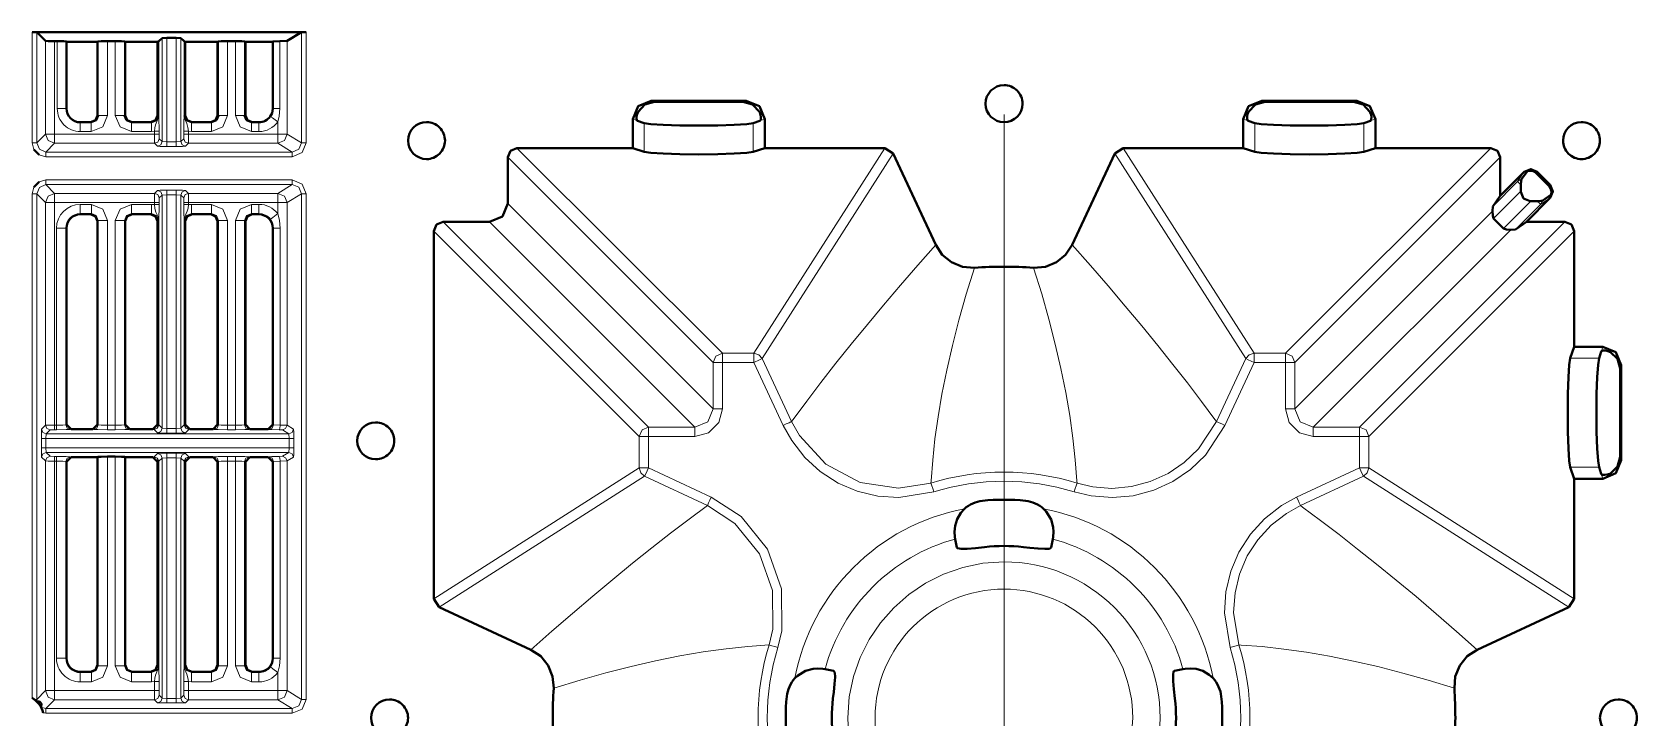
# Model space of a CAD drawing. Header units: millimetres. Extents: x 0 to 2941, y -405 to 1422.
# Drawn here: x 516.4 to 690.1, y 625.7 to 699.9 of the extents above; entities that cross this region are included whole.
import ezdxf

# ---------------------------------------------------------------- set-up
doc = ezdxf.new("R2010")
doc.units = ezdxf.units.MM
doc.layers.add('FINE', color=9, linetype='Continuous')
doc.layers.add('OUTLINE', color=7, linetype='Continuous')

msp = doc.modelspace()

# ---------------------------------------------------------------- linework, layer by layer
at = {"layer": 'FINE', "lineweight": 9}
for p, q in [((516.88, 699.93), (516.88, 687.95)), ((517.82, 688.9), (517.82, 698.98)), ((519.1, 691.67), (519.1, 698.96)), ((523.54, 690.92), (523.54, 698.93)), ((525.38, 690.92), (525.38, 698.96)), ((526.38, 698.93), (526.38, 690.92)), ((530.04, 690.92), (530.04, 698.93)), ((530.08, 690.92), (530.08, 698.94)), ((530.09, 698.94), (530.09, 690.92)), ((530.95, 688.06), (530.95, 699.31)), ((532.48, 688.08), (532.48, 699.3)), ((532.83, 690.92), (532.83, 698.94)), ((532.85, 698.94), (532.85, 690.92)), ((532.88, 698.93), (532.88, 690.92)), ((536.54, 690.92), (536.54, 698.93)), ((537.54, 698.96), (537.54, 690.92)), ((538.38, 690.92), (538.38, 698.96)), ((539.38, 698.93), (539.38, 690.92)), ((543.2, 698.96), (543.2, 691.67)), ((543.97, 698.98), (543.97, 688.9)), ((545.54, 687.95), (545.54, 699.93)), ((546.04, 699.94), (546.04, 687.95)), ((583.39, 692.49), (583.74, 692.38)), ((593.31, 692.38), (593.67, 692.49)), ((649.82, 692.38), (649.47, 692.49)), ((659.75, 692.49), (659.39, 692.38)), ((523.46, 690.92), (523.54, 690.92)), ((526.38, 690.92), (526.46, 690.92)), ((529.96, 690.92), (530.04, 690.92)), ((532.88, 690.92), (532.96, 690.92)), ((536.46, 690.92), (536.54, 690.92)), ((539.38, 690.92), (539.46, 690.92)), ((581.86, 690.36), (581.38, 690.51)), ((582.62, 686.99), (582.62, 690.09)), ((594.43, 690.09), (594.43, 686.99)), ((595.68, 690.51), (595.19, 690.36)), ((621.57, 691.03), (621.57, 553.89)), ((647.46, 690.51), (647.94, 690.36)), ((648.7, 690.09), (648.7, 686.99)), ((660.52, 686.99), (660.52, 690.09)), ((661.27, 690.36), (661.76, 690.51)), ((516.88, 687.95), (517.82, 688.9)), ((518.82, 687.9), (517.88, 686.95)), ((529.64, 687.9), (518.82, 687.9)), ((522.79, 689.17), (521.6, 689.17)), ((529.29, 689.17), (527.14, 689.17)), ((529.62, 689.2), (529.29, 689.17)), ((529.62, 688.9), (529.62, 689.2)), ((529.95, 687.58), (529.64, 687.9)), ((530.12, 689.2), (530.12, 688.9)), ((530.12, 688.9), (530.14, 688.4)), ((530.14, 688.4), (530.45, 688.08)), ((530.95, 688.06), (531.98, 688.06)), ((532.48, 688.08), (532.79, 688.4)), ((532.79, 688.4), (532.8, 688.9)), ((532.8, 688.9), (532.8, 689.2)), ((542.97, 687.9), (533.29, 687.9)), ((540.93, 689.17), (540.14, 689.17)), ((543.97, 688.9), (545.54, 687.95)), ((517.88, 686.45), (517.15, 686.64)), ((544.54, 686.45), (517.88, 686.45)), ((531.98, 687.56), (530.95, 687.56)), ((590.09, 664.17), (567.87, 686.39)), ((568.86, 687.39), (591.09, 665.17)), ((594.5, 665.17), (608.66, 687.39)), ((609.56, 686.81), (595.41, 664.59)), ((647.73, 664.59), (633.57, 686.81)), ((634.47, 687.39), (648.63, 665.17)), ((652.04, 665.17), (674.27, 687.39)), ((675.27, 686.39), (653.04, 664.17)), ((679.17, 684.66), (679.27, 684.81)), ((516.38, 682.43), (516.57, 683.15)), ((517.15, 683.74), (517.88, 683.93)), ((517.88, 683.93), (544.54, 683.93)), ((517.88, 683.43), (518.82, 682.48)), ((529.64, 682.48), (529.95, 682.8)), ((530.95, 682.82), (531.98, 682.82)), ((532.98, 682.8), (533.29, 682.48)), ((677.16, 683.77), (674.46, 681.07)), ((674.56, 679.75), (677.52, 682.71)), ((680.54, 683.3), (680.69, 683.4)), ((516.38, 627.85), (516.38, 682.43)), ((517.82, 681.48), (516.88, 682.43)), ((516.88, 682.43), (516.88, 627.7)), ((517.82, 657.37), (517.82, 681.48)), ((518.82, 682.48), (529.64, 682.48)), ((518.82, 681.48), (518.82, 657.39)), ((529.62, 681.48), (518.82, 681.48)), ((521.6, 681.29), (522.8, 681.29)), ((529.3, 681.29), (529.62, 681.26)), ((529.62, 681.26), (529.62, 681.48)), ((530.14, 681.98), (530.12, 681.48)), ((530.12, 681.48), (530.12, 681.26)), ((530.45, 682.3), (530.14, 681.98)), ((530.95, 682.32), (530.45, 682.3)), ((530.45, 682.3), (530.45, 657.06)), ((530.95, 657.03), (530.95, 682.32)), ((531.98, 682.32), (530.95, 682.32)), ((531.98, 682.32), (531.98, 657.03)), ((532.48, 682.3), (531.98, 682.32)), ((532.48, 657.06), (532.48, 682.3)), ((532.79, 681.98), (532.48, 682.3)), ((533.3, 681.48), (533.3, 681.26)), ((542.97, 681.48), (533.3, 681.48)), ((533.3, 681.26), (533.63, 681.29)), ((533.63, 681.29), (535.8, 681.29)), ((542.97, 680.29), (542.97, 681.48)), ((545.54, 682.43), (543.97, 681.48)), ((543.97, 681.48), (543.97, 657.37)), ((567.87, 681.39), (590.09, 659.16)), ((675.63, 678.68), (678.58, 681.64)), ((679.65, 681.29), (676.94, 678.58)), ((680.69, 681.98), (679.65, 681.29)), ((521.6, 680.29), (521.6, 680.21)), ((522.8, 680.29), (521.6, 680.29)), ((522.71, 680.21), (522.8, 680.29)), ((523.54, 679.54), (523.46, 679.46)), ((523.54, 657.42), (523.54, 679.54)), ((524.54, 679.54), (524.54, 657.39)), ((526.38, 679.54), (526.38, 657.42)), ((526.46, 679.46), (526.38, 679.54)), ((527.13, 680.29), (527.21, 680.21)), ((529.3, 680.29), (527.13, 680.29)), ((529.21, 680.21), (529.3, 680.29)), ((530.04, 679.54), (529.96, 679.46)), ((530.08, 657.41), (530.08, 679.54)), ((532.96, 679.46), (532.88, 679.54)), ((535.8, 680.29), (533.63, 680.29)), ((533.63, 680.29), (533.71, 680.21)), ((535.71, 680.21), (535.8, 680.29)), ((537.54, 679.54), (537.54, 657.39)), ((539.38, 679.54), (539.38, 657.42)), ((539.46, 679.46), (539.38, 679.54)), ((560.86, 679.39), (583.09, 657.17)), ((653.04, 659.16), (674.42, 680.54)), ((682.27, 679.39), (660.04, 657.17)), ((519.02, 657.39), (519.02, 678.71)), ((520.02, 678.71), (520.02, 657.42)), ((520.1, 678.71), (520.02, 678.71)), ((542.51, 678.71), (542.43, 678.71)), ((542.51, 657.42), (542.51, 678.71)), ((543.24, 678.71), (543.24, 657.39)), ((582.09, 656.17), (559.87, 678.39)), ((655.04, 657.17), (676.41, 678.54)), ((661.04, 656.17), (683.27, 678.39)), ((686.23, 665.4), (686.39, 665.88)), ((590.09, 659.16), (590.09, 664.17)), ((591.09, 665.17), (594.5, 665.17)), ((594.5, 664.17), (591.09, 664.17)), ((591.09, 664.17), (591.09, 659.16)), ((597.67, 657.36), (594.5, 664.17)), ((595.41, 664.59), (598.58, 657.78)), ((644.56, 657.78), (647.73, 664.59)), ((648.63, 665.17), (652.04, 665.17)), ((652.04, 659.16), (652.04, 664.17)), ((653.04, 664.17), (653.04, 659.16)), ((682.86, 664.64), (685.97, 664.64)), ((688.37, 663.87), (688.26, 663.52)), ((517.4, 656.95), (517.82, 657.37)), ((518.32, 656.87), (517.9, 656.45)), ((518.82, 656.89), (518.32, 656.87)), ((518.82, 657.39), (519.02, 657.39)), ((519.02, 656.89), (518.82, 656.89)), ((520.02, 657.42), (520.1, 657.46)), ((520.6, 656.96), (520.52, 656.92)), ((523.05, 656.92), (522.96, 656.96)), ((523.46, 657.46), (523.54, 657.42)), ((524.54, 657.39), (525.38, 657.39)), ((525.38, 656.89), (524.54, 656.89)), ((526.38, 657.42), (526.46, 657.46)), ((526.96, 656.96), (526.88, 656.92)), ((529.55, 656.92), (529.46, 656.96)), ((529.59, 656.92), (529.55, 656.92)), ((529.95, 656.56), (529.59, 656.92)), ((530.04, 657.42), (530.08, 657.41)), ((531.98, 657.03), (532.48, 657.06)), ((533.33, 656.92), (532.98, 656.56)), ((533.38, 656.92), (533.33, 656.92)), ((533.46, 656.96), (533.38, 656.92)), ((536.05, 656.92), (535.96, 656.96)), ((538.38, 656.89), (537.54, 656.89)), ((539.38, 657.42), (539.46, 657.46)), ((539.96, 656.96), (539.88, 656.92)), ((542.02, 656.92), (541.93, 656.96)), ((542.43, 657.46), (542.51, 657.42)), ((542.51, 657.42), (543.24, 657.39)), ((543.47, 656.87), (543.11, 656.89)), ((543.24, 657.39), (543.97, 657.37)), ((544.17, 656.45), (543.47, 656.87)), ((543.97, 657.37), (544.67, 656.95)), ((598.58, 657.78), (598.74, 658)), ((644.4, 658), (644.56, 657.78)), ((655.04, 657.17), (660.04, 657.17)), ((517.38, 654.93), (517.38, 655.95)), ((517.9, 656.45), (517.88, 655.95)), ((517.88, 655.95), (544.21, 655.95)), ((517.88, 655.95), (517.88, 654.93)), ((544.21, 654.93), (517.88, 654.93)), ((517.88, 654.93), (517.9, 654.43)), ((544.17, 656.45), (517.9, 656.45)), ((531.98, 656.53), (530.95, 656.53)), ((544.21, 655.95), (544.17, 656.45)), ((544.17, 654.43), (544.21, 654.93)), ((544.21, 654.93), (544.21, 655.95)), ((544.71, 655.95), (544.71, 654.93)), ((582.09, 652.76), (582.09, 656.17)), ((588.1, 656.17), (583.09, 656.17)), ((661.04, 656.17), (661.04, 652.76)), ((517.82, 653.51), (517.4, 653.93)), ((517.82, 628.65), (517.82, 653.51)), ((517.9, 654.43), (544.17, 654.43)), ((517.9, 654.43), (518.32, 654.01)), ((518.32, 654.01), (518.82, 653.99)), ((518.82, 653.99), (519.02, 653.99)), ((518.82, 653.5), (518.82, 628.65)), ((519.02, 653.5), (518.82, 653.5)), ((519.02, 632.17), (519.02, 653.5)), ((523.54, 631.34), (523.54, 653.96)), ((524.54, 653.98), (524.54, 631.34)), ((525.38, 631.34), (525.38, 653.98)), ((529.46, 653.92), (529.55, 653.96)), ((529.55, 653.96), (529.59, 653.97)), ((529.59, 653.97), (529.95, 654.32)), ((530.04, 653.46), (529.96, 653.42)), ((530.08, 653.47), (530.04, 653.46)), ((530.04, 631.34), (530.04, 653.46)), ((530.08, 631.34), (530.08, 653.47)), ((530.45, 653.82), (530.09, 653.47)), ((530.09, 653.47), (530.09, 631.34)), ((530.95, 653.85), (530.45, 653.82)), ((530.45, 653.82), (530.45, 627.83)), ((530.95, 627.81), (530.95, 653.85)), ((531.98, 653.85), (531.98, 627.81)), ((532.48, 627.83), (532.48, 653.82)), ((532.85, 653.47), (532.85, 631.34)), ((532.88, 653.46), (532.85, 653.47)), ((532.96, 653.42), (532.88, 653.46)), ((532.88, 653.46), (532.88, 631.34)), ((532.98, 654.32), (533.33, 653.97)), ((533.33, 653.97), (533.38, 653.96)), ((533.38, 653.96), (533.46, 653.92)), ((535.96, 653.92), (536.05, 653.96)), ((537.54, 653.99), (538.38, 653.99)), ((537.54, 653.5), (537.54, 631.34)), ((538.38, 653.5), (537.54, 653.5)), ((538.38, 631.34), (538.38, 653.5)), ((539.46, 653.42), (539.38, 653.46)), ((539.38, 653.46), (539.38, 631.34)), ((539.88, 653.96), (539.96, 653.92)), ((541.93, 653.92), (542.02, 653.96)), ((543.24, 653.5), (542.51, 653.46)), ((543.11, 654), (543.47, 654.01)), ((543.97, 653.51), (543.24, 653.5)), ((543.24, 653.5), (543.24, 632.17)), ((543.47, 654.01), (544.17, 654.43)), ((544.67, 653.93), (543.97, 653.51)), ((543.97, 653.51), (543.97, 628.65)), ((688.26, 653.94), (688.37, 653.59)), ((559.87, 638.6), (582.09, 652.76)), ((582.67, 651.85), (560.44, 637.69)), ((589.47, 648.68), (582.67, 651.85)), ((613.68, 651.36), (613.66, 651.11)), ((629.47, 651.11), (629.46, 651.36)), ((653.24, 649.58), (660.04, 652.76)), ((660.46, 651.85), (653.66, 648.68)), ((660.46, 651.85), (682.69, 637.69)), ((683.27, 638.6), (661.04, 652.76)), ((685.97, 652.82), (682.86, 652.82)), ((686.39, 651.58), (686.23, 652.06)), ((653.66, 648.68), (653.88, 648.52)), ((647.24, 633.58), (646.99, 633.59)), ((521.6, 630.67), (521.6, 630.59)), ((521.6, 630.59), (522.8, 630.59)), ((522.8, 630.59), (522.71, 630.67)), ((523.46, 631.42), (523.54, 631.34)), ((529.3, 630.59), (529.21, 630.67)), ((529.96, 631.42), (530.04, 631.34)), ((532.88, 631.34), (532.96, 631.42)), ((533.71, 630.67), (533.63, 630.59)), ((533.63, 630.59), (535.8, 630.59)), ((535.8, 630.59), (535.71, 630.67)), ((536.46, 631.42), (536.54, 631.34)), ((539.38, 631.34), (539.46, 631.42)), ((542.43, 632.17), (542.51, 632.17)), ((542.97, 628.65), (542.97, 630.59)), ((522.8, 629.59), (521.6, 629.59)), ((529.3, 629.59), (527.13, 629.59)), ((529.62, 629.62), (529.3, 629.59)), ((529.62, 628.65), (529.62, 629.62)), ((530.12, 629.62), (530.12, 628.65)), ((533.3, 629.62), (533.3, 628.65)), ((533.63, 629.59), (533.3, 629.62)), ((535.8, 629.59), (533.63, 629.59)), ((540.93, 629.59), (540.13, 629.59)), ((516.88, 627.7), (517.82, 628.65)), ((516.88, 627.7), (516.91, 627.45)), ((518.82, 627.65), (517.88, 626.7)), ((518.82, 628.65), (529.62, 628.65)), ((529.64, 627.65), (518.82, 627.65)), ((529.95, 627.33), (529.64, 627.65)), ((530.12, 628.65), (530.14, 628.15)), ((530.14, 628.15), (530.45, 627.83)), ((530.45, 627.83), (530.95, 627.81)), ((532.48, 627.83), (532.79, 628.15)), ((542.97, 627.65), (533.29, 627.65)), ((533.3, 628.65), (542.97, 628.65)), ((544.54, 626.7), (542.97, 627.65)), ((517.34, 626.86), (517.88, 626.7)), ((517.88, 626.2), (517.56, 626.24)), ((517.88, 626.7), (544.54, 626.7)), ((544.54, 626.2), (517.88, 626.2))]:
    msp.add_line(p, q, dxfattribs=at)
for points in [[(516.57, 687.23), (516.38, 687.95), (516.38, 699.94)], [(518.82, 698.96), (518.82, 688.9), (529.62, 688.9)], [(524.54, 698.96), (524.54, 690.92), (524.03, 689.69), (522.79, 689.17)], [(530.45, 699.3), (530.45, 688.08), (530.95, 688.06)], [(531.98, 699.31), (531.98, 688.06), (532.48, 688.08)], [(519.1, 691.67), (519.81, 691.67), (520.1, 691.67)], [(542.43, 691.67), (542.65, 691.67), (543.2, 691.67)], [(543.2, 691.67), (543.13, 690.85), (542.97, 690.23)], [(521.6, 689.17), (521.6, 689.88), (521.6, 690.17)], [(522.79, 689.17), (522.79, 689.88), (522.79, 690.17)], [(524.54, 690.92), (523.86, 690.92), (523.54, 690.92)], [(525.38, 690.92), (526.07, 690.92), (526.38, 690.92)], [(527.14, 689.17), (525.9, 689.69), (525.38, 690.92)], [(527.14, 689.17), (527.14, 689.88), (527.14, 690.17)], [(529.29, 689.17), (529.29, 689.88), (529.29, 690.17)], [(529.62, 689.2), (529.67, 689.57), (529.75, 689.91), (529.97, 690.43), (530.02, 690.57), (530.05, 690.68), (530.07, 690.82), (530.08, 690.89), (530.08, 690.92)], [(530.08, 690.92), (530.06, 690.92), (530.04, 690.92)], [(530.09, 690.92), (530.09, 690.92), (530.08, 690.92)], [(530.09, 690.92), (530.09, 690.91), (530.09, 690.88), (530.1, 690.82), (530.1, 690.78), (530.1, 690.7), (530.11, 690.21), (530.12, 689.73), (530.12, 689.2)], [(532.8, 689.2), (532.81, 689.8), (532.82, 690.35), (532.83, 690.75), (532.83, 690.86), (532.83, 690.9), (532.83, 690.92)], [(532.83, 690.92), (532.84, 690.92), (532.85, 690.92)], [(532.85, 690.92), (532.85, 690.85), (532.86, 690.77), (532.92, 690.53), (533.14, 690.03), (533.25, 689.61), (533.3, 689.2)], [(532.88, 690.92), (532.87, 690.92), (532.85, 690.92)], [(535.79, 689.17), (533.64, 689.17), (533.3, 689.2), (533.3, 688.9), (542.97, 688.9), (542.97, 690.23)], [(533.64, 690.17), (533.64, 689.88), (533.64, 689.17)], [(537.54, 690.92), (537.03, 689.69), (535.79, 689.17)], [(535.79, 690.17), (535.79, 689.88), (535.79, 689.17)], [(536.54, 690.92), (536.86, 690.92), (537.54, 690.92)], [(539.38, 690.92), (539.07, 690.92), (538.38, 690.92)], [(540.14, 689.17), (538.9, 689.69), (538.38, 690.92)], [(540.14, 690.17), (540.14, 689.88), (540.14, 689.17)], [(540.93, 690.17), (540.93, 689.88), (540.93, 689.17)], [(542.15, 690.81), (542.39, 690.64), (542.97, 690.23)], [(516.88, 687.95), (516.73, 687.95), (516.38, 687.95)], [(516.88, 687.95), (517.17, 687.25), (517.88, 686.95)], [(518.82, 687.9), (518.12, 688.19), (517.82, 688.9)], [(518.82, 688.9), (518.13, 688.9), (517.82, 688.9)], [(517.88, 686.95), (544.54, 686.95), (542.97, 687.9)], [(518.82, 688.9), (518.82, 688.2), (518.82, 687.9)], [(530.12, 689.2), (529.97, 689.2), (529.62, 689.2)], [(530.12, 688.9), (529.97, 688.9), (529.62, 688.9)], [(529.64, 687.9), (529.63, 688.2), (529.62, 688.9)], [(530.14, 688.4), (529.99, 688.04), (529.64, 687.9)], [(530.45, 688.08), (530.3, 687.73), (529.95, 687.58)], [(530.95, 688.06), (530.95, 687.71), (530.95, 687.56)], [(531.98, 688.06), (531.98, 687.71), (531.98, 687.56)], [(533.29, 687.9), (532.98, 687.58), (532.67, 687.56), (531.98, 687.56)], [(532.48, 688.08), (532.62, 687.73), (532.98, 687.58)], [(532.79, 688.4), (532.94, 688.04), (533.29, 687.9)], [(532.8, 689.2), (532.96, 689.2), (533.3, 689.2)], [(532.8, 688.9), (532.96, 688.9), (533.3, 688.9)], [(533.3, 688.9), (533.3, 688.2), (533.29, 687.9)], [(542.97, 688.9), (542.97, 688.2), (542.97, 687.9)], [(543.97, 688.9), (543.68, 688.19), (542.97, 687.9)], [(542.97, 688.9), (543.66, 688.9), (543.97, 688.9)], [(544.54, 686.95), (545.25, 687.25), (545.54, 687.95)], [(546.04, 687.95), (545.6, 686.89), (544.54, 686.45)], [(545.54, 687.95), (545.7, 687.95), (546.04, 687.95)], [(517.88, 686.95), (517.88, 686.8), (517.88, 686.45)], [(530.95, 687.56), (530.25, 687.56), (529.95, 687.58)], [(544.54, 686.95), (544.54, 686.8), (544.54, 686.45)], [(677.86, 684.81), (677.16, 683.77), (677.35, 683.92), (677.57, 684.01)], [(517.88, 683.43), (517.17, 683.13), (516.88, 682.43)], [(517.88, 683.93), (517.88, 683.58), (517.88, 683.43)], [(533.29, 682.48), (542.97, 682.48), (544.54, 683.43), (517.88, 683.43)], [(529.95, 682.8), (530.25, 682.82), (530.95, 682.82)], [(530.45, 682.3), (530.3, 682.65), (529.95, 682.8)], [(530.95, 682.32), (530.95, 682.67), (530.95, 682.82)], [(531.98, 682.32), (531.98, 682.67), (531.98, 682.82)], [(531.98, 682.82), (532.67, 682.82), (532.98, 682.8)], [(532.48, 682.3), (532.62, 682.65), (532.98, 682.8)], [(544.54, 683.93), (544.54, 683.58), (544.54, 683.43)], [(544.54, 683.93), (545.6, 683.49), (546.04, 682.43)], [(545.54, 682.43), (545.25, 683.14), (544.54, 683.43)], [(677.52, 683.41), (677.26, 683.67), (677.16, 683.77)], [(516.38, 682.43), (516.73, 682.43), (516.88, 682.43)], [(517.82, 681.48), (518.12, 682.19), (518.82, 682.48)], [(517.82, 681.48), (518.13, 681.48), (518.82, 681.48)], [(518.82, 682.48), (518.82, 682.18), (518.82, 681.48)], [(521.6, 681.29), (521.6, 680.6), (521.6, 680.29)], [(522.8, 681.29), (522.8, 680.6), (522.8, 680.29)], [(522.8, 681.29), (524.03, 680.78), (524.54, 679.54)], [(525.38, 657.39), (525.38, 679.54), (525.9, 680.78), (527.13, 681.29), (529.3, 681.29)], [(527.13, 680.29), (527.13, 680.6), (527.13, 681.29)], [(529.3, 680.29), (529.3, 680.6), (529.3, 681.29)], [(529.62, 681.48), (529.63, 682.18), (529.64, 682.48)], [(530.12, 681.48), (529.97, 681.48), (529.62, 681.48)], [(530.12, 681.26), (529.97, 681.26), (529.62, 681.26)], [(530.08, 679.54), (530.07, 679.61), (530.07, 679.7), (530.01, 679.94), (529.78, 680.44), (529.67, 680.85), (529.62, 681.26)], [(530.14, 681.98), (529.99, 682.34), (529.64, 682.48)], [(530.12, 681.26), (530.12, 680.67), (530.11, 680.12), (530.1, 679.71), (530.09, 679.6), (530.09, 679.57), (530.09, 679.54)], [(532.79, 681.98), (532.94, 682.34), (533.29, 682.48)], [(532.8, 681.26), (532.8, 681.48), (532.79, 681.98)], [(532.8, 681.48), (532.96, 681.48), (533.3, 681.48)], [(532.8, 681.26), (532.96, 681.26), (533.3, 681.26)], [(532.83, 679.54), (532.83, 679.55), (532.83, 679.58), (532.83, 679.64), (532.83, 679.69), (532.83, 679.76), (532.81, 680.26), (532.81, 680.73), (532.8, 681.26)], [(533.3, 681.26), (533.26, 680.89), (533.18, 680.55), (532.96, 680.03), (532.91, 679.9), (532.88, 679.79), (532.85, 679.64), (532.85, 679.57), (532.85, 679.54)], [(533.29, 682.48), (533.3, 682.18), (533.3, 681.48)], [(533.63, 680.29), (533.63, 680.6), (533.63, 681.29)], [(535.8, 680.29), (535.8, 680.6), (535.8, 681.29)], [(535.8, 681.29), (537.03, 680.78), (537.54, 679.54)], [(537.54, 657.39), (538.38, 657.39), (538.38, 679.54), (538.9, 680.78), (540.13, 681.29), (540.93, 681.29)], [(540.13, 680.29), (540.13, 680.6), (540.13, 681.29)], [(540.93, 680.29), (540.93, 680.6), (540.93, 681.29)], [(542.97, 682.48), (542.97, 682.18), (542.97, 681.48)], [(542.97, 682.48), (543.68, 682.19), (543.97, 681.48)], [(543.97, 681.48), (543.66, 681.48), (542.97, 681.48)], [(543.97, 628.65), (545.54, 627.7), (545.54, 682.43)], [(546.04, 682.43), (546.04, 627.7), (545.6, 626.64), (544.54, 626.2)], [(546.04, 682.43), (545.7, 682.43), (545.54, 682.43)], [(679.29, 681.65), (679.55, 681.39), (679.65, 681.29), (679.79, 681.48), (679.89, 681.69)], [(523.54, 679.54), (523.33, 680.07), (522.8, 680.29)], [(524.54, 679.54), (523.86, 679.54), (523.54, 679.54)], [(526.38, 679.54), (526.07, 679.54), (525.38, 679.54)], [(527.13, 680.29), (526.6, 680.07), (526.38, 679.54)], [(530.04, 679.54), (529.83, 680.07), (529.3, 680.29)], [(529.96, 657.46), (530.04, 657.42), (530.04, 679.54)], [(530.08, 679.54), (530.06, 679.54), (530.04, 679.54)], [(530.09, 679.54), (530.09, 679.54), (530.08, 679.54)], [(530.09, 679.54), (530.09, 657.41), (530.45, 657.06)], [(532.48, 657.06), (532.83, 657.41), (532.83, 679.54)], [(532.83, 679.54), (532.84, 679.54), (532.85, 679.54)], [(532.85, 679.54), (532.85, 657.41), (532.88, 657.42)], [(532.88, 679.54), (532.87, 679.54), (532.85, 679.54)], [(533.63, 680.29), (533.1, 680.07), (532.88, 679.54)], [(532.88, 679.54), (532.88, 657.42), (532.96, 657.46)], [(536.54, 679.54), (536.33, 680.07), (535.8, 680.29)], [(536.46, 657.46), (536.54, 657.42), (536.54, 679.54), (536.46, 679.46)], [(537.54, 679.54), (536.86, 679.54), (536.54, 679.54)], [(538.38, 679.54), (539.07, 679.54), (539.38, 679.54)], [(540.13, 680.29), (539.6, 680.07), (539.38, 679.54)], [(540.93, 680.21), (540.93, 680.29), (540.13, 680.29), (540.21, 680.21)], [(542.18, 679.68), (542.43, 679.87), (542.97, 680.29)], [(542.97, 680.29), (543.17, 679.53), (543.24, 678.71)], [(582.09, 656.17), (582.39, 656.87), (583.09, 657.17), (588.1, 657.17), (565.87, 679.39)], [(519.02, 678.71), (519.71, 678.71), (520.02, 678.71)], [(542.51, 678.71), (542.73, 678.71), (543.24, 678.71)], [(598.74, 658), (600.22, 660), (601.76, 662.02), (603.37, 664.08), (605.04, 666.17), (606.78, 668.28), (608.54, 670.39), (610.36, 672.53), (612.24, 674.7), (614.19, 676.9)], [(628.95, 676.9), (630.92, 674.66), (632.84, 672.46), (634.69, 670.28), (636.48, 668.13), (638.21, 666.02), (639.85, 663.97), (641.42, 661.95), (642.94, 659.96), (644.4, 658)], [(618.36, 674.43), (617.47, 671.56), (616.68, 668.75), (615.98, 666.01), (615.37, 663.34), (614.85, 660.75), (614.43, 658.28), (614.1, 655.89), (613.85, 653.58), (613.68, 651.36)], [(629.46, 651.36), (629.28, 653.63), (629.02, 655.98), (628.68, 658.42), (628.25, 660.93), (627.72, 663.53), (627.12, 666.15), (626.43, 668.85), (625.65, 671.61), (624.77, 674.43)], [(590.09, 664.17), (590.39, 664.87), (591.09, 665.17)], [(590.09, 664.17), (590.4, 664.17), (591.09, 664.17)], [(591.09, 665.17), (591.09, 664.85), (591.09, 664.17)], [(594.5, 665.17), (594.5, 664.85), (594.5, 664.17)], [(594.5, 665.17), (595.04, 665.01), (595.41, 664.59)], [(595.41, 664.59), (595.12, 664.46), (594.5, 664.17)], [(652.04, 664.17), (648.63, 664.17), (645.46, 657.36), (643.36, 654.15), (641.74, 652.59), (639.83, 651.29), (637.79, 650.35), (635.55, 649.75), (633.32, 649.55), (631.01, 649.72), (629.17, 650.16)], [(647.73, 664.59), (648.1, 665.01), (648.63, 665.17)], [(647.73, 664.59), (648.01, 664.46), (648.63, 664.17)], [(648.63, 665.17), (648.63, 664.85), (648.63, 664.17)], [(652.04, 665.17), (652.04, 664.85), (652.04, 664.17)], [(652.04, 665.17), (652.75, 664.87), (653.04, 664.17)], [(652.04, 664.17), (652.73, 664.17), (653.04, 664.17)], [(591.09, 659.16), (590.69, 657.66), (589.59, 656.57), (588.1, 656.17)], [(588.1, 657.17), (589.51, 657.75), (590.09, 659.16)], [(590.09, 659.16), (590.4, 659.16), (591.09, 659.16)], [(655.04, 656.17), (653.54, 656.57), (652.44, 657.66), (652.04, 659.16)], [(652.04, 659.16), (652.73, 659.16), (653.04, 659.16)], [(653.04, 659.16), (653.62, 657.75), (655.04, 657.17)], [(517.38, 655.95), (517.39, 656.65), (517.4, 656.95)], [(517.9, 656.45), (517.55, 656.6), (517.4, 656.95)], [(517.82, 657.37), (518.13, 657.38), (518.82, 657.39)], [(518.32, 656.87), (517.97, 657.02), (517.82, 657.37)], [(518.82, 656.89), (518.82, 657.04), (518.82, 657.39)], [(519.02, 657.39), (519.71, 657.4), (520.02, 657.42)], [(519.02, 656.89), (519.02, 657.04), (519.02, 657.39)], [(520.52, 656.92), (520.05, 656.9), (519.02, 656.89)], [(520.52, 656.92), (520.16, 657.07), (520.02, 657.42)], [(523.05, 656.92), (523.4, 657.07), (523.54, 657.42)], [(524.54, 656.89), (523.51, 656.9), (523.05, 656.92)], [(523.54, 657.42), (523.86, 657.4), (524.54, 657.39)], [(524.54, 656.89), (524.54, 657.04), (524.54, 657.39)], [(525.38, 657.39), (526.07, 657.4), (526.38, 657.42)], [(525.38, 656.89), (525.38, 657.04), (525.38, 657.39)], [(526.88, 656.92), (526.42, 656.9), (525.38, 656.89)], [(526.88, 656.92), (526.53, 657.07), (526.38, 657.42)], [(530.04, 657.42), (529.9, 657.07), (529.55, 656.92)], [(530.08, 657.41), (529.93, 657.06), (529.59, 656.92)], [(530.09, 657.41), (529.95, 657.06), (529.59, 656.92)], [(530.45, 657.06), (530.3, 656.7), (529.95, 656.56)], [(530.95, 656.53), (530.25, 656.54), (529.95, 656.56)], [(530.08, 657.41), (530.09, 657.41), (530.09, 657.41)], [(530.45, 657.06), (530.95, 657.03), (531.98, 657.03)], [(530.95, 657.03), (530.95, 656.68), (530.95, 656.53)], [(531.98, 657.03), (531.98, 656.68), (531.98, 656.53)], [(532.98, 656.56), (532.67, 656.54), (531.98, 656.53)], [(532.48, 657.06), (532.62, 656.7), (532.98, 656.56)], [(532.83, 657.41), (532.98, 657.06), (533.33, 656.92)], [(532.83, 657.41), (532.84, 657.41), (532.85, 657.41)], [(532.85, 657.41), (532.99, 657.06), (533.33, 656.92)], [(532.88, 657.42), (533.03, 657.07), (533.38, 656.92)], [(536.54, 657.42), (536.4, 657.07), (536.05, 656.92)], [(537.54, 656.89), (536.51, 656.9), (536.05, 656.92)], [(536.54, 657.42), (536.86, 657.4), (537.54, 657.39)], [(537.54, 657.39), (537.54, 657.04), (537.54, 656.89)], [(538.38, 657.39), (539.07, 657.4), (539.38, 657.42)], [(538.38, 657.39), (538.38, 657.04), (538.38, 656.89)], [(539.88, 656.92), (539.42, 656.9), (538.38, 656.89)], [(539.38, 657.42), (539.53, 657.07), (539.88, 656.92)], [(542.51, 657.42), (542.37, 657.07), (542.02, 656.92)], [(543.11, 656.89), (542.34, 656.9), (542.02, 656.92)], [(543.24, 657.39), (543.2, 657.04), (543.11, 656.89)], [(543.97, 657.37), (543.82, 657.02), (543.47, 656.87)], [(544.67, 656.95), (544.52, 656.6), (544.17, 656.45)], [(544.67, 656.95), (544.7, 656.65), (544.71, 655.95)], [(583.09, 657.17), (583.09, 656.85), (583.09, 656.17)], [(588.1, 657.17), (588.1, 656.85), (588.1, 656.17)], [(598.58, 657.78), (598.49, 657.75), (598.3, 657.65), (598.01, 657.52), (597.67, 657.36)], [(613.96, 650.16), (610.17, 649.55), (607.93, 649.7), (605.68, 650.24), (603.61, 651.12), (601.67, 652.37), (600.01, 653.89), (598.59, 655.71), (597.67, 657.36)], [(598.58, 657.78), (599.42, 656.26), (602.28, 653.16), (605.99, 651.18), (610.15, 650.55), (613.66, 651.11)], [(629.47, 651.11), (631.17, 650.71), (633.25, 650.54), (635.38, 650.74), (637.39, 651.27), (639.34, 652.16), (641.07, 653.33), (642.61, 654.81), (644.56, 657.78)], [(644.56, 657.78), (644.64, 657.75), (644.84, 657.65), (645.13, 657.52), (645.46, 657.36)], [(655.04, 656.17), (655.04, 656.85), (655.04, 657.17)], [(660.04, 656.17), (660.04, 656.85), (660.04, 657.17)], [(660.04, 657.17), (660.75, 656.87), (661.04, 656.17)], [(517.88, 655.95), (517.53, 655.95), (517.38, 655.95)], [(517.88, 654.93), (517.53, 654.93), (517.38, 654.93)], [(517.4, 653.93), (517.39, 654.23), (517.38, 654.93)], [(544.71, 655.95), (544.56, 655.95), (544.21, 655.95)], [(544.71, 654.93), (544.56, 654.93), (544.21, 654.93)], [(544.71, 654.93), (544.7, 654.23), (544.67, 653.93)], [(582.09, 656.17), (582.4, 656.17), (583.09, 656.17)], [(583.09, 656.17), (583.09, 652.76), (589.89, 649.58)], [(660.04, 652.76), (660.04, 656.17), (655.04, 656.17)], [(660.04, 656.17), (660.73, 656.17), (661.04, 656.17)], [(517.9, 654.43), (517.55, 654.28), (517.4, 653.93)], [(518.32, 654.01), (517.97, 653.86), (517.82, 653.51)], [(518.82, 653.5), (518.13, 653.5), (517.82, 653.51)], [(518.82, 653.99), (518.82, 653.84), (518.82, 653.5)], [(519.02, 653.5), (519.02, 653.84), (519.02, 653.99)], [(519.02, 653.99), (520.05, 653.98), (520.52, 653.96), (520.6, 653.92)], [(520.02, 653.46), (519.71, 653.48), (519.02, 653.5)], [(520.02, 653.46), (520.16, 653.81), (520.52, 653.96)], [(520.1, 653.42), (520.02, 653.46), (520.02, 632.17), (520.1, 632.17)], [(526.38, 653.96), (526.38, 631.34), (526.46, 631.42)], [(529.55, 653.96), (529.9, 653.81), (530.04, 653.46)], [(529.59, 653.97), (529.93, 653.82), (530.08, 653.47)], [(529.59, 653.97), (529.95, 653.82), (530.09, 653.47)], [(529.95, 654.32), (530.25, 654.34), (530.95, 654.35), (531.98, 654.35)], [(529.95, 654.32), (530.3, 654.18), (530.45, 653.82)], [(530.09, 653.47), (530.09, 653.47), (530.08, 653.47)], [(530.95, 654.35), (530.95, 654.2), (530.95, 653.85)], [(532.48, 653.82), (531.98, 653.85), (530.95, 653.85)], [(531.98, 654.35), (531.98, 654.2), (531.98, 653.85)], [(531.98, 654.35), (532.67, 654.34), (532.98, 654.32)], [(532.98, 654.32), (532.62, 654.18), (532.48, 653.82)], [(532.83, 631.34), (532.83, 653.47), (532.48, 653.82)], [(533.33, 653.97), (532.98, 653.82), (532.83, 653.47)], [(532.85, 653.47), (532.84, 653.47), (532.83, 653.47)], [(533.33, 653.97), (532.99, 653.82), (532.85, 653.47)], [(533.38, 653.96), (533.03, 653.81), (532.88, 653.46)], [(536.05, 653.96), (536.51, 653.98), (537.54, 653.99)], [(536.05, 653.96), (536.4, 653.81), (536.54, 653.46)], [(536.54, 631.34), (536.54, 653.46), (536.46, 653.42)], [(537.54, 653.5), (536.86, 653.48), (536.54, 653.46)], [(537.54, 653.5), (537.54, 653.84), (537.54, 653.99)], [(538.38, 653.5), (538.38, 653.84), (538.38, 653.99)], [(538.38, 653.99), (539.42, 653.98), (539.88, 653.96)], [(539.38, 653.46), (539.07, 653.48), (538.38, 653.5)], [(539.38, 653.46), (539.53, 653.81), (539.88, 653.96)], [(542.02, 653.96), (542.34, 653.98), (543.11, 654)], [(542.51, 653.46), (542.37, 653.81), (542.02, 653.96)], [(542.51, 632.17), (542.51, 653.46), (542.43, 653.42)], [(543.24, 653.5), (543.2, 653.84), (543.11, 654)], [(543.97, 653.51), (543.82, 653.86), (543.47, 654.01)], [(544.67, 653.93), (544.52, 654.28), (544.17, 654.43)], [(582.09, 652.76), (582.4, 652.76), (583.09, 652.76)], [(582.67, 651.85), (582.25, 652.22), (582.09, 652.76)], [(582.67, 651.85), (582.8, 652.13), (583.09, 652.76)], [(660.04, 652.76), (660.33, 652.13), (660.46, 651.85)], [(660.04, 652.76), (660.73, 652.76), (661.04, 652.76)], [(661.04, 652.76), (660.88, 652.22), (660.46, 651.85)], [(613.66, 651.11), (613.69, 651.02), (613.76, 650.81), (613.85, 650.51), (613.96, 650.16)], [(629.47, 651.11), (629.44, 651.02), (629.38, 650.81), (629.28, 650.51), (629.17, 650.16)], [(570.36, 633.07), (572.62, 635.07), (574.85, 637.01), (577.06, 638.88), (579.23, 640.69), (581.37, 642.44), (583.44, 644.09), (585.48, 645.68), (587.49, 647.21), (589.47, 648.68)], [(589.47, 648.68), (589.51, 648.76), (589.6, 648.96), (589.74, 649.25), (589.89, 649.58)], [(596.15, 633.59), (596.55, 635.29), (596.52, 639.5), (595.1, 643.47), (592.45, 646.74), (589.47, 648.68)], [(589.89, 649.58), (593.11, 647.49), (595.97, 643.96), (597.5, 639.68), (597.53, 635.13), (597.1, 633.3)], [(646.03, 633.3), (645.42, 637.08), (645.57, 639.33), (646.11, 641.58), (646.99, 643.65), (648.25, 645.59), (649.76, 647.25), (651.59, 648.67), (653.24, 649.58)], [(653.66, 648.68), (652.13, 647.83), (650.49, 646.56), (649.04, 644.98), (647.9, 643.23), (647.06, 641.27), (646.57, 639.24), (646.42, 637.1), (646.99, 633.59)], [(653.24, 649.58), (653.39, 649.25), (653.53, 648.96), (653.62, 648.76), (653.66, 648.68)], [(672.78, 633.07), (670.54, 635.05), (668.33, 636.96), (666.16, 638.82), (664.01, 640.61), (661.89, 642.34), (659.84, 643.97), (657.83, 645.55), (655.84, 647.07), (653.88, 648.52)], [(596.15, 633.59), (593.86, 633.43), (591.49, 633.17), (589.02, 632.83), (586.48, 632.4), (583.86, 631.88), (581.2, 631.27), (578.48, 630.57), (575.69, 629.78), (572.83, 628.9)], [(596.15, 633.59), (596.23, 633.57), (596.44, 633.5), (596.75, 633.41), (597.1, 633.3)], [(646.03, 633.3), (646.39, 633.41), (646.69, 633.5), (646.9, 633.57), (646.99, 633.59)], [(647.24, 633.58), (649.5, 633.41), (651.86, 633.15), (654.29, 632.8), (656.81, 632.37), (659.41, 631.85), (662.03, 631.25), (664.72, 630.55), (667.48, 629.77), (670.31, 628.9)], [(520.02, 632.17), (519.71, 632.17), (519.02, 632.17)], [(521.6, 630.59), (521.6, 630.28), (521.6, 629.59)], [(522.8, 630.59), (523.33, 630.81), (523.54, 631.34)], [(524.54, 631.34), (524.03, 630.1), (522.8, 629.59)], [(522.8, 630.59), (522.8, 630.28), (522.8, 629.59)], [(523.54, 631.34), (523.86, 631.34), (524.54, 631.34)], [(526.38, 631.34), (526.07, 631.34), (525.38, 631.34)], [(527.13, 629.59), (525.9, 630.1), (525.38, 631.34)], [(526.38, 631.34), (526.6, 630.81), (527.13, 630.59)], [(527.21, 630.67), (527.13, 630.59), (529.3, 630.59)], [(527.13, 629.59), (527.13, 630.28), (527.13, 630.59)], [(529.3, 630.59), (529.83, 630.81), (530.04, 631.34)], [(529.3, 629.59), (529.3, 630.28), (529.3, 630.59)], [(529.62, 629.62), (529.67, 629.99), (529.74, 630.33), (529.97, 630.85), (530.02, 630.98), (530.05, 631.09), (530.07, 631.24), (530.08, 631.31), (530.08, 631.34)], [(530.08, 631.34), (530.06, 631.34), (530.04, 631.34)], [(530.09, 631.34), (530.09, 631.34), (530.08, 631.34)], [(530.09, 631.34), (530.09, 631.33), (530.09, 631.3), (530.1, 631.24), (530.1, 631.19), (530.1, 631.12), (530.11, 630.62), (530.12, 630.15), (530.12, 629.62)], [(532.8, 629.62), (532.81, 630.21), (532.82, 630.76), (532.83, 631.17), (532.83, 631.28), (532.83, 631.31), (532.83, 631.34)], [(532.83, 631.34), (532.84, 631.34), (532.85, 631.34)], [(532.88, 631.34), (532.87, 631.34), (532.85, 631.34)], [(532.85, 631.34), (532.85, 631.27), (532.86, 631.18), (532.92, 630.94), (533.14, 630.44), (533.25, 630.03), (533.3, 629.62)], [(532.88, 631.34), (533.1, 630.81), (533.63, 630.59)], [(533.63, 629.59), (533.63, 630.28), (533.63, 630.59)], [(535.8, 630.59), (536.33, 630.81), (536.54, 631.34)], [(537.54, 631.34), (537.03, 630.1), (535.8, 629.59)], [(535.8, 629.59), (535.8, 630.28), (535.8, 630.59)], [(537.54, 631.34), (536.86, 631.34), (536.54, 631.34)], [(538.38, 631.34), (539.07, 631.34), (539.38, 631.34)], [(540.13, 629.59), (538.9, 630.1), (538.38, 631.34)], [(539.38, 631.34), (539.6, 630.81), (540.13, 630.59)], [(540.21, 630.67), (540.13, 630.59), (540.93, 630.59), (540.93, 630.67)], [(540.13, 629.59), (540.13, 630.28), (540.13, 630.59)], [(540.93, 629.59), (540.93, 630.28), (540.93, 630.59)], [(542.18, 631.21), (542.43, 631.66), (542.51, 632.17)], [(542.97, 630.59), (542.43, 631.02), (542.18, 631.21)], [(542.51, 632.17), (542.73, 632.17), (543.24, 632.17)], [(543.24, 632.17), (543.17, 631.34), (542.97, 630.59)], [(530.12, 629.62), (529.97, 629.62), (529.62, 629.62)], [(532.79, 628.15), (532.8, 628.65), (532.8, 629.62)], [(532.8, 629.62), (532.96, 629.62), (533.3, 629.62)], [(516.88, 627.7), (516.8, 627.7), (516.6, 627.7)], [(518.82, 628.65), (518.13, 628.65), (517.82, 628.65)], [(518.82, 627.65), (518.12, 627.94), (517.82, 628.65)], [(518.82, 628.65), (518.82, 627.95), (518.82, 627.65)], [(530.12, 628.65), (529.97, 628.65), (529.62, 628.65)], [(529.64, 627.65), (529.63, 627.95), (529.62, 628.65)], [(530.14, 628.15), (529.99, 627.79), (529.64, 627.65)], [(530.45, 627.83), (530.3, 627.48), (529.95, 627.33)], [(531.98, 627.31), (530.95, 627.31), (530.25, 627.31), (529.95, 627.33)], [(530.95, 627.81), (531.98, 627.81), (532.48, 627.83)], [(530.95, 627.81), (530.95, 627.46), (530.95, 627.31)], [(531.98, 627.81), (531.98, 627.46), (531.98, 627.31)], [(533.29, 627.65), (532.98, 627.33), (532.67, 627.31), (531.98, 627.31)], [(532.48, 627.83), (532.62, 627.48), (532.98, 627.33)], [(532.79, 628.15), (532.94, 627.79), (533.29, 627.65)], [(532.8, 628.65), (532.96, 628.65), (533.3, 628.65)], [(533.3, 628.65), (533.3, 627.95), (533.29, 627.65)], [(542.97, 628.65), (542.97, 627.95), (542.97, 627.65)], [(542.97, 628.65), (543.66, 628.65), (543.97, 628.65)], [(543.97, 628.65), (543.68, 627.94), (542.97, 627.65)], [(544.54, 626.7), (545.25, 627), (545.54, 627.7)], [(545.54, 627.7), (545.7, 627.7), (546.04, 627.7)], [(517.88, 626.7), (517.88, 626.55), (517.88, 626.2)], [(544.54, 626.7), (544.54, 626.55), (544.54, 626.2)]]:
    msp.add_lwpolyline(points, dxfattribs=at)
for points in [[(519.1, 691.67, 0.414229), (521.6, 689.17)], [(540.93, 689.17, 0.243462), (542.97, 690.23)], [(521.6, 681.29, 0.414189), (519.02, 678.71)], [(542.97, 680.29, 0.232235), (540.93, 681.29)], [(521.6, 680.29, 0.41419), (520.02, 678.71)], [(542.51, 678.71), (542.43, 679.21), (542.18, 679.68, 0.232267), (540.93, 680.29)], [(629.47, 651.11, 0.151877), (613.66, 651.11)], [(629.17, 650.16, 0.151862), (613.96, 650.16)], [(617.28, 648.32, 0.308302), (598.93, 629.98)], [(644.2, 629.98, 0.308303), (625.86, 648.32)], [(616.28, 645.06, 0.26541), (602.2, 630.98)], [(640.94, 630.98, 0.265425), (626.86, 645.06)], [(596.15, 633.59, 0.151879), (596.15, 617.79)], [(597.1, 633.3, 0.151878), (597.1, 618.08)], [(646.03, 618.08, 0.151878), (646.03, 633.3)], [(646.99, 617.79, 0.151867), (646.99, 633.59)], [(519.02, 632.17, 0.414218), (521.6, 629.59)], [(520.02, 632.17, 0.414237), (521.6, 630.59)], [(540.93, 630.59, 0.23222), (542.18, 631.21)], [(540.93, 629.59, 0.232231), (542.97, 630.59)]]:
    msp.add_lwpolyline(points, format="xyb", dxfattribs=at)
for points in [[(604.67, 625.69, 0.414214), (621.57, 608.79, 0.414214), (638.47, 625.69, 0.414214), (621.57, 642.59), (619.29, 642.43), (617.1, 641.98), (615.02, 641.25), (613.07, 640.27), (611.27, 639.05), (609.64, 637.62), (608.21, 635.99), (606.99, 634.19), (606, 632.24), (605.28, 630.16), (604.82, 627.97)], [(635.51, 625.69, 0.414219), (621.57, 639.63, 0.414212), (607.62, 625.69, 0.414212), (621.57, 611.75), (623.45, 611.87), (625.26, 612.25), (626.97, 612.85), (628.58, 613.66), (630.07, 614.67), (631.41, 615.85), (632.59, 617.19), (633.6, 618.68), (634.41, 620.28), (635.01, 622), (635.38, 623.81)]]:
    msp.add_lwpolyline(points, format="xyb", close=True, dxfattribs=at)
at = {"layer": 'OUTLINE', "lineweight": 40}
for p, q in [((516.38, 699.94), (516.88, 699.93)), ((516.38, 699.94), (546.04, 699.94)), ((516.88, 699.93), (517.82, 698.98)), ((518.82, 698.96), (519.1, 698.96)), ((520.1, 698.93), (520.1, 691.67)), ((520.1, 698.89), (523.46, 698.89)), ((523.54, 698.93), (523.46, 698.89)), ((523.46, 690.92), (523.46, 698.89)), ((524.54, 698.96), (525.38, 698.96)), ((526.38, 698.93), (526.46, 698.89)), ((526.46, 698.89), (529.96, 698.89)), ((526.46, 690.92), (526.46, 698.89)), ((530.04, 698.93), (529.96, 698.89)), ((529.96, 690.92), (529.96, 698.89)), ((530.04, 698.93), (530.08, 698.94)), ((530.09, 698.94), (530.08, 698.94)), ((530.45, 699.3), (530.09, 698.94)), ((530.45, 699.3), (530.95, 699.31)), ((532.48, 699.3), (532.83, 698.94)), ((532.85, 698.94), (532.83, 698.94)), ((532.85, 698.94), (532.88, 698.93)), ((532.88, 698.93), (532.96, 698.89)), ((536.54, 698.93), (536.46, 698.89)), ((536.46, 690.92), (536.46, 698.89)), ((537.54, 698.96), (538.38, 698.96)), ((539.38, 698.93), (539.46, 698.89)), ((539.46, 698.89), (542.43, 698.89)), ((539.46, 690.92), (539.46, 698.89)), ((542.43, 698.93), (543.2, 698.96)), ((542.43, 691.67), (542.43, 698.93)), ((543.97, 698.98), (543.2, 698.96)), ((545.54, 699.93), (543.97, 698.98)), ((545.54, 699.93), (546.04, 699.94)), ((593.67, 692.49), (583.39, 692.49)), ((583.74, 692.38), (593.31, 692.38)), ((649.47, 692.49), (659.75, 692.49)), ((649.82, 692.38), (659.39, 692.38)), ((521.6, 690.17), (522.79, 690.17)), ((527.14, 690.17), (529.29, 690.17)), ((533.64, 690.17), (535.79, 690.17)), ((540.14, 690.17), (540.93, 690.17)), ((581.38, 690.51), (581.38, 687.39)), ((581.86, 690.36), (581.89, 690.32)), ((581.89, 690.32), (582.62, 690.09)), ((594.43, 690.09), (595.16, 690.32)), ((595.16, 690.32), (595.19, 690.36)), ((595.68, 687.39), (595.68, 690.51)), ((647.46, 687.39), (647.46, 690.51)), ((647.94, 690.36), (647.98, 690.32)), ((647.98, 690.32), (648.7, 690.09)), ((660.52, 690.09), (661.24, 690.32)), ((661.24, 690.32), (661.27, 690.36)), ((516.57, 687.23), (517.15, 686.64)), ((568.86, 687.39), (581.38, 687.39)), ((581.38, 687.39), (582.62, 686.99)), ((594.43, 686.99), (595.68, 687.39)), ((595.68, 687.39), (608.66, 687.39)), ((608.66, 687.39), (609.56, 686.81)), ((609.56, 686.81), (614.19, 676.9)), ((633.57, 686.81), (628.95, 676.9)), ((633.57, 686.81), (634.47, 687.39)), ((634.47, 687.39), (647.46, 687.39)), ((647.46, 687.39), (648.7, 686.99)), ((660.52, 686.99), (661.76, 687.39)), ((678.2, 684.86), (677.57, 684.01)), ((679.2, 684.64), (679.17, 684.66)), ((679.2, 684.64), (680.51, 683.32)), ((680.69, 683.4), (679.27, 684.81)), ((517.15, 683.74), (516.57, 683.15)), ((677.52, 683.41), (677.52, 682.71)), ((677.52, 682.71), (677.52, 682.64)), ((680.54, 683.3), (680.51, 683.32)), ((674.46, 681.07), (674.42, 680.54)), ((674.46, 681.07), (675.27, 682.22)), ((678.1, 679.39), (680.69, 681.98)), ((678.58, 681.64), (678.51, 681.64)), ((679.29, 681.65), (678.58, 681.64)), ((680.74, 682.32), (679.89, 681.69)), ((522.71, 680.21), (521.6, 680.21)), ((523.46, 657.46), (523.46, 679.46)), ((526.46, 657.46), (526.46, 679.46)), ((529.21, 680.21), (527.21, 680.21)), ((529.96, 657.46), (529.96, 679.46)), ((532.96, 657.46), (532.96, 679.46)), ((536.46, 657.46), (536.46, 679.46)), ((539.46, 657.46), (539.46, 679.46)), ((540.93, 680.21), (540.21, 680.21)), ((675.63, 678.68), (674.56, 679.75)), ((676.94, 678.58), (678.1, 679.39)), ((682.27, 679.39), (678.1, 679.39)), ((520.1, 657.46), (520.1, 678.71)), ((542.43, 657.46), (542.43, 678.71)), ((559.87, 638.6), (559.87, 678.39)), ((676.94, 678.58), (676.41, 678.54)), ((682.86, 664.64), (683.27, 665.88)), ((685.97, 664.64), (686.2, 665.36)), ((686.23, 665.4), (686.2, 665.36)), ((688.26, 653.94), (688.26, 663.52)), ((688.37, 653.59), (688.37, 663.87)), ((520.1, 657.46), (520.6, 656.96)), ((520.6, 656.96), (522.96, 656.96)), ((522.96, 656.96), (523.46, 657.46)), ((526.46, 657.46), (526.96, 656.96)), ((532.96, 657.46), (533.46, 656.96)), ((533.46, 656.96), (535.96, 656.96)), ((535.96, 656.96), (536.46, 657.46)), ((539.46, 657.46), (539.96, 656.96)), ((520.6, 653.92), (520.1, 653.42)), ((520.1, 632.17), (520.1, 653.42)), ((520.6, 653.92), (523.46, 653.92)), ((523.54, 653.96), (523.46, 653.92)), ((523.46, 631.42), (523.46, 653.92)), ((524.54, 653.98), (525.38, 653.98)), ((526.38, 653.96), (526.46, 653.92)), ((526.46, 653.92), (529.46, 653.92)), ((526.46, 631.42), (526.46, 653.92)), ((529.96, 653.42), (529.46, 653.92)), ((533.46, 653.92), (532.96, 653.42)), ((532.96, 631.42), (532.96, 653.42)), ((533.46, 653.92), (535.96, 653.92)), ((536.46, 653.42), (535.96, 653.92)), ((536.46, 631.42), (536.46, 653.42)), ((539.96, 653.92), (539.46, 653.42)), ((539.46, 631.42), (539.46, 653.42)), ((539.96, 653.92), (541.93, 653.92)), ((542.43, 653.42), (541.93, 653.92)), ((542.43, 632.17), (542.43, 653.42)), ((683.27, 651.58), (682.86, 652.82)), ((683.27, 651.58), (686.39, 651.58)), ((683.27, 638.6), (683.27, 651.58)), ((686.2, 652.1), (685.97, 652.82)), ((686.2, 652.1), (686.23, 652.06)), ((616.28, 645.06), (616.47, 644.13)), ((626.86, 645.06), (626.67, 644.13)), ((560.44, 637.69), (559.87, 638.6)), ((560.44, 637.69), (570.36, 633.07)), ((682.69, 637.69), (672.78, 633.07)), ((682.69, 637.69), (683.27, 638.6)), ((521.6, 630.67), (522.71, 630.67)), ((533.71, 630.67), (535.71, 630.67)), ((540.21, 630.67), (540.93, 630.67)), ((640.94, 630.98), (640.01, 630.79)), ((516.6, 627.7), (516.38, 627.85))]:
    msp.add_line(p, q, dxfattribs=at)
for points in [[(518.82, 698.96), (518.13, 698.97), (517.82, 698.98)], [(519.1, 698.96), (519.81, 698.95), (520.1, 698.93)], [(523.54, 698.93), (523.86, 698.95), (524.54, 698.96)], [(525.38, 698.96), (526.07, 698.95), (526.38, 698.93)], [(530.95, 699.31), (531.98, 699.31), (532.48, 699.3)], [(532.96, 690.92), (532.96, 698.89), (536.46, 698.89)], [(536.54, 698.93), (536.86, 698.95), (537.54, 698.96)], [(538.38, 698.96), (539.07, 698.95), (539.38, 698.93)], [(581.38, 690.51), (581.96, 691.92), (583.39, 692.49)], [(581.96, 691.32), (581.85, 691.05), (581.8, 690.79), (581.8, 690.57), (581.83, 690.41), (581.86, 690.36)], [(581.96, 691.32), (582.7, 692.1), (583.74, 692.38)], [(593.31, 692.38), (594.35, 692.1), (595.09, 691.32)], [(593.67, 692.49), (595.09, 691.92), (595.68, 690.51)], [(595.19, 690.36), (595.24, 690.49), (595.26, 690.72), (595.22, 690.99), (595.13, 691.25), (595.09, 691.32)], [(649.47, 692.49), (648.04, 691.92), (647.46, 690.51)], [(648.04, 691.32), (647.93, 691.05), (647.88, 690.79), (647.88, 690.57), (647.91, 690.41), (647.94, 690.36)], [(648.04, 691.32), (648.78, 692.1), (649.82, 692.38)], [(659.39, 692.38), (660.44, 692.1), (661.17, 691.32)], [(661.76, 690.51), (661.17, 691.92), (659.75, 692.49)], [(661.27, 690.36), (661.32, 690.49), (661.34, 690.72), (661.3, 690.99), (661.21, 691.25), (661.17, 691.32)], [(522.71, 690.17), (523.24, 690.39), (523.46, 690.92)], [(522.79, 690.17), (523.32, 690.39), (523.54, 690.92)], [(526.38, 690.92), (526.6, 690.39), (527.14, 690.17)], [(526.46, 690.92), (526.68, 690.39), (527.21, 690.17)], [(529.21, 690.17), (529.74, 690.39), (529.96, 690.92)], [(529.29, 690.17), (529.82, 690.39), (530.04, 690.92)], [(532.88, 690.92), (533.1, 690.39), (533.64, 690.17)], [(532.96, 690.92), (533.18, 690.39), (533.71, 690.17)], [(535.71, 690.17), (536.24, 690.39), (536.46, 690.92)], [(535.79, 690.17), (536.32, 690.39), (536.54, 690.92)], [(539.38, 690.92), (539.6, 690.39), (540.14, 690.17)], [(539.46, 690.92), (539.68, 690.39), (540.21, 690.17)], [(582.62, 690.09), (583.33, 689.98), (584.67, 689.89), (586.47, 689.83), (588.53, 689.81), (590.58, 689.83), (592.38, 689.89), (593.72, 689.98), (594.43, 690.09)], [(648.7, 690.09), (649.41, 689.98), (650.75, 689.89), (652.55, 689.83), (654.61, 689.81), (656.66, 689.83), (658.46, 689.89), (659.8, 689.98), (660.52, 690.09)], [(661.76, 690.51), (661.76, 687.39), (674.27, 687.39)], [(560.86, 679.39), (565.87, 679.39), (567.28, 679.98), (567.87, 681.39), (567.87, 686.39)], [(567.87, 686.39), (568.16, 687.1), (568.86, 687.39)], [(582.62, 686.99), (583.33, 686.87), (584.67, 686.78), (586.47, 686.72), (588.53, 686.7), (590.58, 686.72), (592.38, 686.78), (593.72, 686.87), (594.43, 686.99)], [(648.7, 686.99), (649.41, 686.87), (650.75, 686.78), (652.55, 686.72), (654.61, 686.7), (656.66, 686.72), (658.46, 686.78), (659.8, 686.87), (660.52, 686.99)], [(674.27, 687.39), (674.98, 687.1), (675.27, 686.39)], [(675.27, 686.39), (675.27, 682.22), (677.86, 684.81)], [(679.27, 684.81), (678.57, 685.1), (677.86, 684.81)], [(679.17, 684.66), (678.97, 684.82), (678.75, 684.91), (678.55, 684.93), (678.38, 684.92), (678.24, 684.89), (678.2, 684.86)], [(677.57, 684.01), (677.54, 683.83), (677.52, 683.41)], [(678.51, 681.64), (677.81, 681.93), (677.52, 682.64)], [(680.74, 682.32), (680.77, 682.4), (680.81, 682.58), (680.8, 682.79), (680.73, 683.03), (680.6, 683.23), (680.54, 683.3)], [(680.69, 683.4), (680.98, 682.69), (680.69, 681.98)], [(679.89, 681.69), (679.71, 681.67), (679.29, 681.65)], [(523.46, 679.46), (523.24, 679.99), (522.71, 680.21)], [(527.21, 680.21), (526.68, 679.99), (526.46, 679.46)], [(529.96, 679.46), (529.74, 679.99), (529.21, 680.21)], [(533.71, 680.21), (533.18, 679.99), (532.96, 679.46)], [(536.46, 679.46), (536.24, 679.99), (535.71, 680.21), (533.71, 680.21)], [(540.21, 680.21), (539.68, 679.99), (539.46, 679.46)], [(559.87, 678.39), (560.16, 679.1), (560.86, 679.39)], [(674.42, 680.54), (674.46, 680.07), (674.56, 679.75)], [(686.39, 665.88), (683.27, 665.88), (683.27, 678.39), (682.98, 679.1), (682.27, 679.39)], [(676.41, 678.54), (675.95, 678.58), (675.63, 678.68)], [(614.19, 676.9), (614.89, 675.83), (615.89, 675.02), (617.08, 674.54), (618.36, 674.43)], [(624.77, 674.43), (626.05, 674.54), (627.24, 675.02), (628.24, 675.83), (628.95, 676.9)], [(687.2, 665.3), (686.93, 665.41), (686.67, 665.46), (686.45, 665.46), (686.29, 665.43), (686.23, 665.4)], [(686.39, 665.88), (687.79, 665.29), (688.37, 663.87)], [(688.26, 663.52), (687.97, 664.56), (687.2, 665.3)], [(682.86, 652.82), (682.75, 653.53), (682.66, 654.87), (682.6, 656.68), (682.58, 658.73), (682.6, 660.78), (682.66, 662.59), (682.75, 663.93), (682.86, 664.64)], [(685.97, 652.82), (685.86, 653.53), (685.77, 654.87), (685.71, 656.68), (685.69, 658.73), (685.71, 660.78), (685.77, 662.59), (685.86, 663.93), (685.97, 664.64)], [(526.96, 656.96), (529.46, 656.96), (529.96, 657.46)], [(539.96, 656.96), (541.93, 656.96), (542.43, 657.46)], [(523.54, 653.96), (523.86, 653.97), (524.54, 653.98)], [(525.38, 653.98), (526.07, 653.97), (526.38, 653.96)], [(527.21, 630.67), (529.21, 630.67), (529.74, 630.89), (529.96, 631.42), (529.96, 653.42)], [(688.37, 653.59), (687.79, 652.17), (686.39, 651.58)], [(687.2, 652.16), (687.97, 652.9), (688.26, 653.94)], [(686.23, 652.06), (686.37, 652.02), (686.59, 652), (686.86, 652.03), (687.13, 652.13), (687.2, 652.16)], [(616.22, 645.84), (616.27, 646.49), (616.49, 647.22), (616.9, 647.91), (617.28, 648.32)], [(625.86, 648.32), (626.12, 648.05), (626.67, 647.16), (626.89, 646.34), (626.91, 645.84)], [(616.22, 645.84), (616.25, 645.28), (616.28, 645.06)], [(626.91, 645.84), (626.88, 645.28), (626.86, 645.06)], [(619.46, 644.19), (618.47, 644.08), (617.58, 644), (616.92, 643.98), (616.54, 644.05), (616.47, 644.13)], [(626.67, 644.13), (626.48, 644.01), (625.99, 643.98), (625.26, 644.02), (624.35, 644.12), (623.67, 644.19)], [(572.83, 628.9), (572.72, 630.17), (572.24, 631.36), (571.43, 632.36), (570.36, 633.07)], [(670.31, 628.9), (670.41, 630.17), (670.89, 631.36), (671.7, 632.36), (672.78, 633.07)], [(522.71, 630.67), (523.24, 630.89), (523.46, 631.42)], [(526.46, 631.42), (526.68, 630.89), (527.21, 630.67)], [(532.96, 631.42), (533.18, 630.89), (533.71, 630.67)], [(535.71, 630.67), (536.24, 630.89), (536.46, 631.42)], [(539.46, 631.42), (539.68, 630.89), (540.21, 630.67)], [(598.93, 629.98), (599.21, 630.25), (600.1, 630.79), (600.92, 631.01), (601.42, 631.03)], [(601.42, 631.03), (601.97, 631), (602.2, 630.98)], [(640.07, 627.79), (639.96, 628.79), (639.88, 629.67), (639.86, 630.34), (639.92, 630.72), (640.01, 630.79)], [(641.72, 631.03), (641.16, 631), (640.94, 630.98)], [(641.72, 631.03), (642.37, 630.99), (643.1, 630.77), (643.79, 630.36), (644.2, 629.98)], [(516.91, 627.45), (516.9, 627.46), (516.85, 627.51), (516.71, 627.62), (516.6, 627.7)], [(516.91, 627.45), (516.98, 627.46), (517.12, 627.45), (517.22, 627.42), (517.29, 627.37), (517.31, 627.35), (517.31, 627.35), (517.31, 627.34), (517.32, 627.34), (517.32, 627.34), (517.32, 627.34), (517.32, 627.33), (517.33, 627.32), (517.34, 627.3), (517.36, 627.26), (517.38, 627.16), (517.35, 626.91), (517.34, 626.86)], [(517.56, 626.24), (517.49, 626.48), (517.42, 626.66), (517.37, 626.8), (517.35, 626.84), (517.34, 626.86)]]:
    msp.add_lwpolyline(points, dxfattribs=at)
for points in [[(619.57, 692.19, 0.414201), (621.57, 690.19, 0.414201), (623.57, 692.19, 0.414251), (621.57, 694.19, 0.414201)], [(557.07, 688.19, 0.414201), (559.07, 686.19, 0.414226), (561.07, 688.19, 0.414226), (559.07, 690.19, 0.414201)], [(682.07, 688.19, 0.414214), (684.07, 686.19, 0.414226), (686.07, 688.19, 0.414226), (684.07, 690.19, 0.414188)], [(551.57, 655.69, 0.414201), (553.57, 653.69, 0.414226), (555.57, 655.69, 0.414226), (553.57, 657.69, 0.414201)], [(557.07, 625.69, 0.414239), (555.07, 627.69, 0.414201), (553.07, 625.69, 0.414201), (555.07, 623.69, 0.414214)], [(690.07, 625.69, 0.414239), (688.07, 627.69, 0.414201), (686.07, 625.69, 0.414201), (688.07, 623.69, 0.414214)]]:
    msp.add_lwpolyline(points, format="xyb", close=True, dxfattribs=at)
for points in [[(520.1, 691.67, 0.41418), (521.6, 690.17)], [(540.93, 690.17, 0.243488), (542.15, 690.81), (542.35, 691.18), (542.43, 691.67)], [(521.6, 680.21, 0.414214), (520.1, 678.71)], [(542.43, 678.71, 0.414222), (540.93, 680.21)], [(624.77, 674.43, 0.032837), (618.36, 674.43)], [(619.23, 649.2, 0.163021), (617.28, 648.32)], [(625.86, 648.32, 0.162888), (623.9, 649.2, 0.049551), (619.23, 649.2)], [(623.67, 644.19, 0.056644), (619.46, 644.19)], [(520.1, 632.17, 0.414214), (521.6, 630.67)], [(540.93, 630.67, 0.414205), (542.43, 632.17)], [(602.2, 630.98), (603.13, 630.79), (603.25, 630.6), (603.28, 630.11), (603.23, 629.38), (603.14, 628.47), (603.06, 627.79, 0.05664), (603.06, 623.59)], [(572.83, 628.9, 0.032838), (572.83, 622.48)], [(598.93, 629.98, 0.163034), (598.06, 628.02)], [(645.08, 628.02, 0.163048), (644.2, 629.98)], [(670.31, 622.48, 0.032878), (670.31, 628.9)], [(517.56, 626.24, 0.207864), (516.38, 627.85)], [(598.06, 628.02, 0.049551), (598.06, 623.36)], [(640.07, 623.59, 0.056633), (640.07, 627.79)], [(645.08, 623.36, 0.049495), (645.08, 628.02)]]:
    msp.add_lwpolyline(points, format="xyb", dxfattribs=at)

doc.saveas('drawing.dxf')
